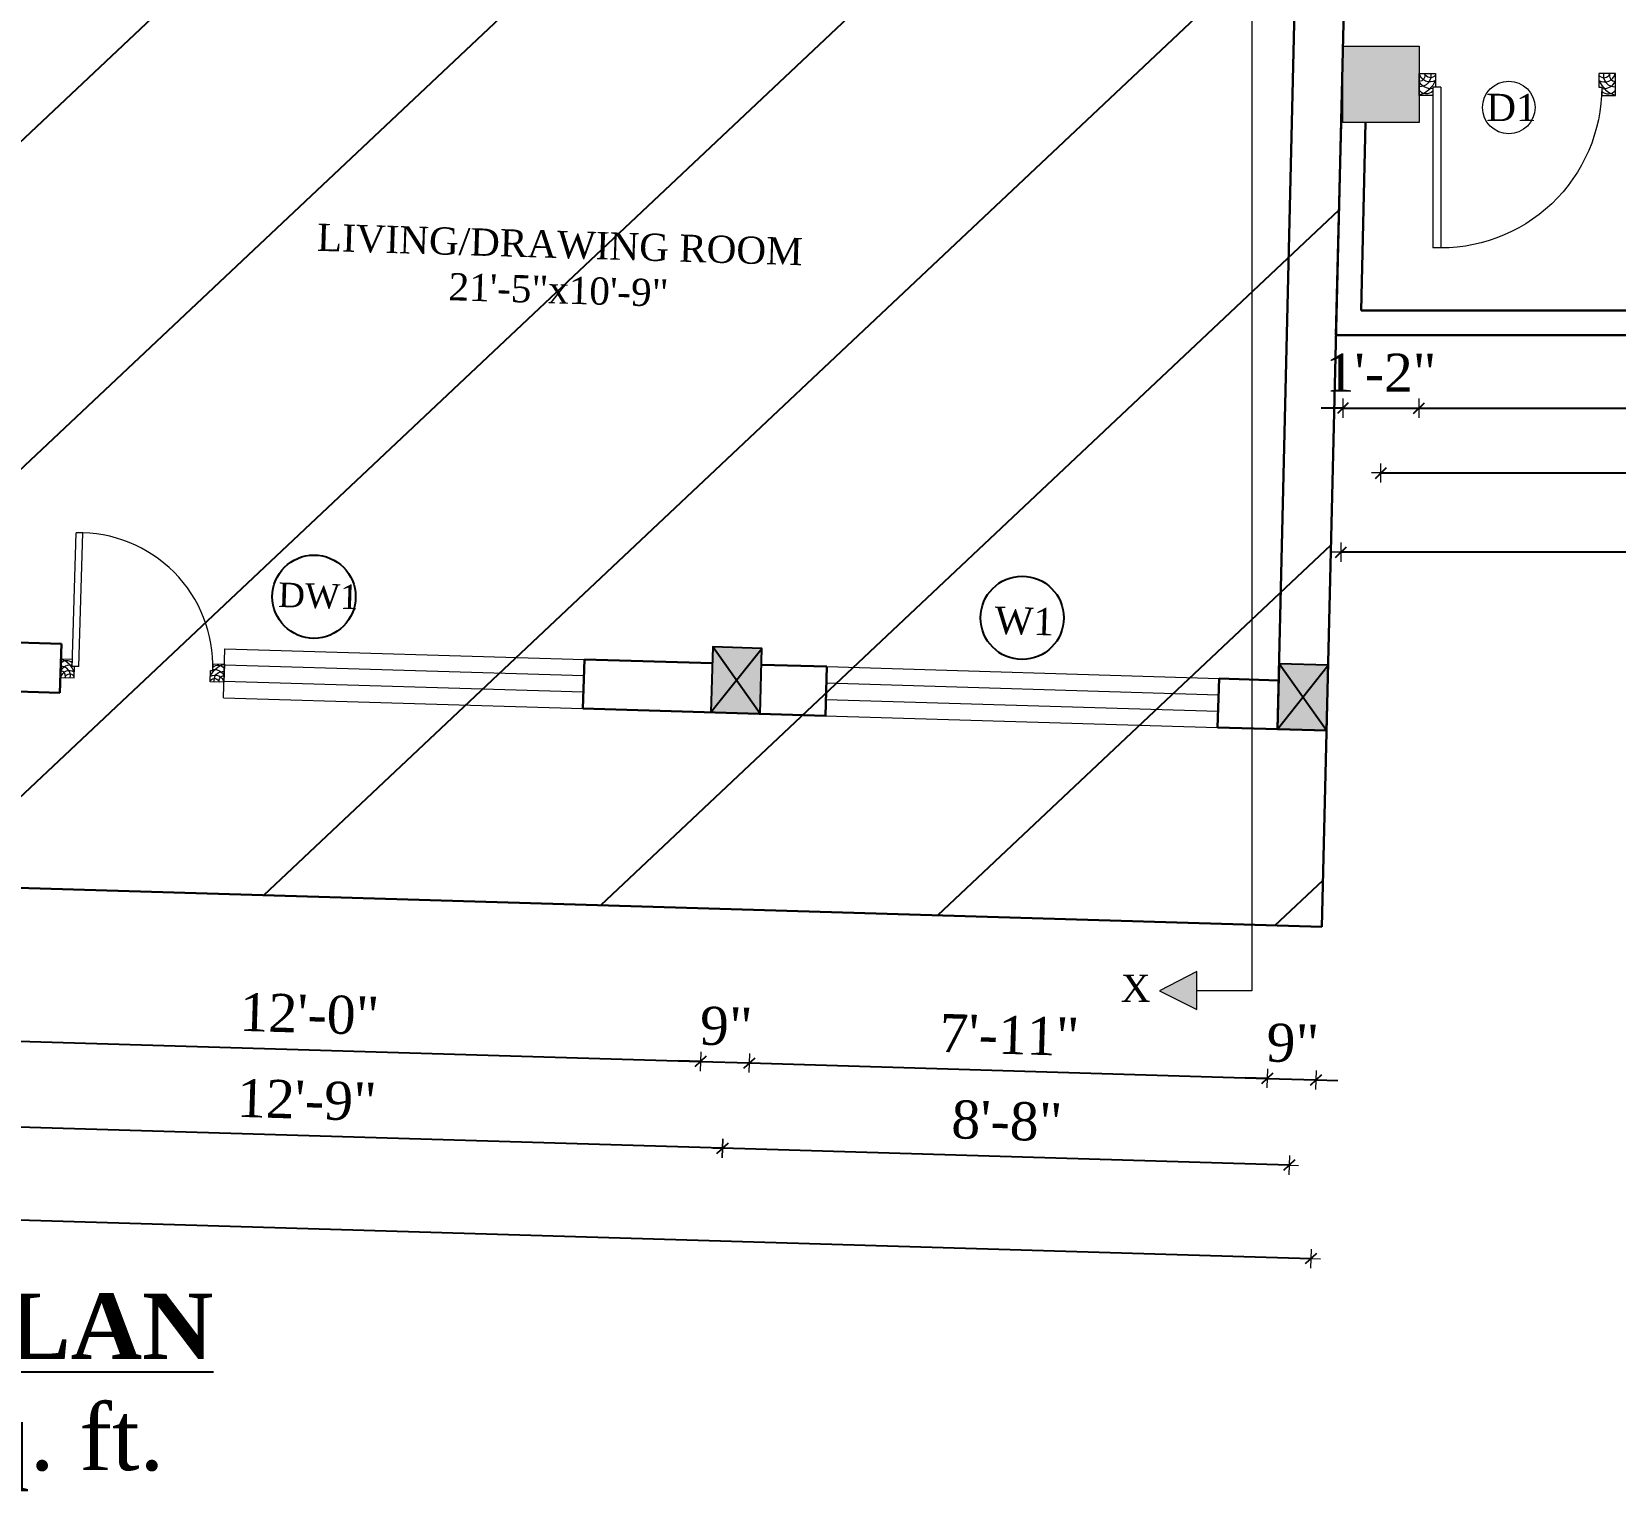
# Model space of a CAD drawing. Header units: inches. Extents: x 4069 to 291496, y -47643 to 12535.
# Drawn here: x 123471.2 to 123761.7, y -23436.3 to -23168.4 of the extents above; entities that cross this region are included whole.
import ezdxf

# ---------------------------------------------------------------- set-up
doc = ezdxf.new("R2010")
doc.units = ezdxf.units.IN
doc.header["$LTSCALE"] = 5
doc.header["$MEASUREMENT"] = 0
for name, color, linetype, lineweight in [('A-WALL', 7, 'Continuous', 9), ('Dimension', 7, 'Continuous', 18), ('DOOR', 62, 'Continuous', 0), ('Dw', 2, 'Continuous', 18)]:
    doc.layers.add(name, color=color, linetype=linetype, lineweight=lineweight)
doc.layers.add('dim line', color=7, linetype='Continuous', lineweight=15, true_color=0xfab2b2)
doc.layers.add('TEXT', color=6, linetype='Continuous')
doc.layers.add('WALL', color=7, linetype='Continuous')
doc.styles.add('ordinary', font='times.ttf')
doc.dimstyles.new('Copy of 96', dxfattribs={"dimtxt": 7, "dimasz": 4, "dimexe": 0.5, "dimexo": 0.5, "dimgap": 3, "dimtad": 1, "dimdec": 1, "dimzin": 11, "dimdsep": 46, "dimlunit": 4, "dimtxsty": 'ordinary', "dimblk": 'OBLIQUE', "dimcen": 0.09, "dimse1": 1, "dimse2": 1, "dimclrt": 6, "dimazin": 0, "dimtfac": 1, "dimtdec": 1, "dimtix": 1, "dimtmove": 2, "dimatfit": 3, "dimldrblk": 'leader', "dimfxl": 0.5, "dimfxlon": 1, "dimtolj": 1, "dimtzin": 0, "dimarcsym": 0})

# ---------------------------------------------------------------- blocks, each defined once
blk = doc.blocks.new('C1a')
at = {"color": 1, "ltscale": 5}
for p, q in [((18657.75, 4625.76), (18648.75, 4625.76)), ((18648.75, 4625.76), (18648.82, 4613.76)), ((18657.82, 4613.76), (18657.75, 4625.76)), ((18648.82, 4613.76), (18657.82, 4613.76))]:
    blk.add_line(p, q, dxfattribs=at)
blk = doc.blocks.new('A$C27B36B59')
at = {"layer": 'DOOR'}
for p, q in [((0, 4), (0, 0)), ((2.5, 4), (0, 4)), ((2.5, 2.5), (2.5, 4)), ((0, 0), (3, 0)), ((3, 2.5), (2.5, 2.5)), ((3, 0), (3, 2.5))]:
    blk.add_line(p, q, dxfattribs=at)
for centre, radius, start, end in [((-1.4, -0.54), 4.75, 22.1411, 72.838), ((1.34, 2.09), 1.64, 45.138, 144.8948), ((2.21, 0.3), 2.49, 83.3149, 152.658), ((0.13, 0.37), 2.05, 349.4875, 93.6805), ((1.96, -0.47), 2.01, 58.7447, 166.495), ((-0.06, 0.32), 1.13, 343.542, 86.947), ((2.08, -0.4), 1.17, 38.2816, 160.1519)]:
    blk.add_arc(centre, radius, start, end, dxfattribs=at)
blk = doc.blocks.new('D2')
at = {"layer": 'DOOR'}
for p, q in [((74473.95, 24047.59), (74473.95, 24018.09)), ((74473.95, 24047.59), (74475.45, 24047.59)), ((74475.45, 24047.59), (74475.45, 24018.13))]:
    blk.add_line(p, q, dxfattribs=at)
blk.add_arc((74473.95, 24047.59), 29.5, 180, 272.9146, dxfattribs=at)
at = {"layer": 'DOOR', "xscale": -1, "rotation": 180}
blk.add_blockref('A$C27B36B59', (74441.95, 24050.09), dxfattribs=at)
at = {"layer": 'DOOR', "rotation": 180}
blk.add_blockref('A$C27B36B59', (74477.95, 24050.09), dxfattribs=at)
blk = doc.blocks.new('oblique')
at = {"color": 0, "lineweight": -2}
blk.add_line((0.25, 0.25), (-0.25, -0.25), dxfattribs=at)
at = {"layer": 'dim line', "lineweight": 9}
for p, q in [((-0.4375, 0), (0.4375, 0)), ((0, 0.4375), (0, -0.4375))]:
    blk.add_line(p, q, dxfattribs=at)
blk = doc.blocks.new('*D3299')
at = {"layer": 'A-WALL', "color": 0, "lineweight": -2, "ltscale": 50, "transparency": 16777216}
blk.add_line((123701.87, -23376.41), (123597.92, -23373.31), dxfattribs=at)
at = {"layer": 'Defpoints', "color": 0, "ltscale": 50, "transparency": 16777216}
for p in [(123600.3, -23293.42), (123704.26, -23296.52), (123597.92, -23373.31)]:
    blk.add_point(p, dxfattribs=at)
at = {"layer": 'A-WALL', "color": 0, "lineweight": -2, "ltscale": 50, "transparency": 16777216, "xscale": 4, "yscale": 4, "zscale": 4}
for p, rotation in [((123597.92, -23373.31), 178.2899854279538), ((123701.87, -23376.41), 358.2899854279538)]:
    blk.add_blockref('oblique', p, dxfattribs=dict(at, rotation=rotation))
at = {"layer": 'A-WALL', "color": 6, "ltscale": 50, "transparency": 16777216, "insert": (123650.09, -23368.31), "char_height": 7, "attachment_point": 5, "rotation": 358.29, "style": 'ordinary'}
blk.add_mtext('\\A1;8\'-8"', dxfattribs=at)
blk = doc.blocks.new('_OBLIQUE')
at = {"color": 0, "linetype": 'ByBlock'}
blk.add_line((-0.5, -0.5), (0.5, 0.5), dxfattribs=at)
blk = doc.blocks.new('leader')
at = {"layer": 'Dimension'}
for p, q in [((0, -4.328), (0, 4.328)), ((-4.424, 0), (4.424, 0))]:
    blk.add_line(p, q, dxfattribs=at)
blk = doc.blocks.new('*D3300')
at = {"layer": 'A-WALL', "color": 0, "lineweight": -2, "ltscale": 50, "transparency": 16777216}
blk.add_line((123597.92, -23373.31), (123444.99, -23368.75), dxfattribs=at)
at = {"layer": 'Defpoints', "color": 0, "ltscale": 50, "transparency": 16777216}
for p in [(123447.37, -23288.85), (123600.3, -23293.42), (123444.99, -23368.75)]:
    blk.add_point(p, dxfattribs=at)
at = {"layer": 'A-WALL', "color": 0, "lineweight": -2, "ltscale": 50, "transparency": 16777216, "xscale": 4, "yscale": 4, "zscale": 4}
for p, rotation in [((123444.99, -23368.75), 178.2899854279596), ((123597.92, -23373.31), 358.2899854279596)]:
    blk.add_blockref('oblique', p, dxfattribs=dict(at, rotation=rotation))
at = {"layer": 'A-WALL', "color": 6, "ltscale": 50, "transparency": 16777216, "insert": (123521.65, -23364.46), "char_height": 7, "attachment_point": 5, "rotation": 358.29, "style": 'ordinary'}
blk.add_mtext('\\A1;12\'-9"', dxfattribs=at)
blk = doc.blocks.new('*D3303')
at = {"layer": 'A-WALL', "color": 0, "lineweight": -2, "ltscale": 50, "transparency": 16777216}
blk.add_line((123705.86, -23393.57), (123133.12, -23376.47), dxfattribs=at)
at = {"layer": 'Defpoints', "color": 0, "ltscale": 50, "transparency": 16777216}
for p in [(123136.01, -23279.56), (123708.76, -23296.66), (123133.12, -23376.47)]:
    blk.add_point(p, dxfattribs=at)
at = {"layer": 'A-WALL', "color": 0, "lineweight": -2, "ltscale": 50, "transparency": 16777216, "xscale": 4, "yscale": 4, "zscale": 4}
for p, rotation in [((123133.12, -23376.47), 178.2899854279596), ((123705.86, -23393.57), 358.2899854279596)]:
    blk.add_blockref('oblique', p, dxfattribs=dict(at, rotation=rotation))
at = {"layer": 'A-WALL', "color": 6, "ltscale": 50, "transparency": 16777216, "insert": (123419.69, -23378.45), "char_height": 7, "attachment_point": 5, "rotation": 358.29, "style": 'ordinary'}
blk.add_mtext('\\A1;47\'-9"', dxfattribs=at)
blk = doc.blocks.new('*D3328')
at = {"layer": 'A-WALL', "color": 0, "lineweight": -2, "ltscale": 50, "transparency": 16777216}
blk.add_line((123449.96, -23353.09), (123593.89, -23357.38), dxfattribs=at)
at = {"layer": 'Defpoints', "color": 0, "ltscale": 50, "transparency": 16777216}
for p in [(123451.87, -23288.99), (123595.81, -23293.29), (123593.89, -23357.38)]:
    blk.add_point(p, dxfattribs=at)
at = {"layer": 'A-WALL', "color": 0, "lineweight": -2, "ltscale": 50, "transparency": 16777216, "xscale": 4, "yscale": 4, "zscale": 4}
for p, rotation in [((123449.96, -23353.09), 178.2899854279596), ((123593.89, -23357.38), 358.2899854279596)]:
    blk.add_blockref('oblique', p, dxfattribs=dict(at, rotation=rotation))
at = {"layer": 'A-WALL', "color": 6, "ltscale": 50, "transparency": 16777216, "insert": (123522.12, -23348.68), "char_height": 7, "attachment_point": 5, "rotation": 358.29, "style": 'ordinary'}
blk.add_mtext('\\A1;12\'-0"', dxfattribs=at)
blk = doc.blocks.new('*D3329')
at = {"layer": 'A-WALL', "color": 0, "lineweight": -2, "ltscale": 50, "transparency": 16777216}
for p, q in [((123593.89, -23357.38), (123589.89, -23357.26)), ((123593.89, -23357.38), (123602.89, -23357.65)), ((123602.89, -23357.65), (123606.89, -23357.77))]:
    blk.add_line(p, q, dxfattribs=at)
at = {"layer": 'Defpoints', "color": 0, "ltscale": 50, "transparency": 16777216}
for p in [(123595.81, -23293.29), (123604.8, -23293.55), (123602.89, -23357.65)]:
    blk.add_point(p, dxfattribs=at)
at = {"layer": 'A-WALL', "color": 0, "lineweight": -2, "ltscale": 50, "transparency": 16777216, "xscale": 4, "yscale": 4, "zscale": 4}
for p, rotation in [((123593.89, -23357.38), 358.2899854279596), ((123602.89, -23357.65), 178.2899854279596)]:
    blk.add_blockref('oblique', p, dxfattribs=dict(at, rotation=rotation))
at = {"layer": 'A-WALL', "color": 6, "ltscale": 50, "transparency": 16777216, "insert": (123598.59, -23350.95), "char_height": 7, "attachment_point": 5, "rotation": 358.29, "style": 'ordinary'}
blk.add_mtext('\\A1;9"', dxfattribs=at)
blk = doc.blocks.new('*D3330')
at = {"layer": 'A-WALL', "color": 0, "lineweight": -2, "ltscale": 50, "transparency": 16777216}
blk.add_line((123602.89, -23357.65), (123697.85, -23360.49), dxfattribs=at)
at = {"layer": 'Defpoints', "color": 0, "ltscale": 50, "transparency": 16777216}
for p in [(123604.8, -23293.55), (123699.76, -23296.39), (123697.85, -23360.49)]:
    blk.add_point(p, dxfattribs=at)
at = {"layer": 'A-WALL', "color": 0, "lineweight": -2, "ltscale": 50, "transparency": 16777216, "xscale": 4, "yscale": 4, "zscale": 4}
for p, rotation in [((123602.89, -23357.65), 178.2899854279596), ((123697.85, -23360.49), 358.2899854279596)]:
    blk.add_blockref('oblique', p, dxfattribs=dict(at, rotation=rotation))
at = {"layer": 'A-WALL', "color": 6, "ltscale": 50, "transparency": 16777216, "insert": (123650.56, -23352.5), "char_height": 7, "attachment_point": 5, "rotation": 358.29, "style": 'ordinary'}
blk.add_mtext('\\A1;7\'-11"', dxfattribs=at)
blk = doc.blocks.new('*D3331')
at = {"layer": 'A-WALL', "color": 0, "lineweight": -2, "ltscale": 50, "transparency": 16777216}
for p, q in [((123697.85, -23360.49), (123693.85, -23360.37)), ((123697.85, -23360.49), (123706.84, -23360.76)), ((123706.84, -23360.76), (123710.84, -23360.88))]:
    blk.add_line(p, q, dxfattribs=at)
at = {"layer": 'Defpoints', "color": 0, "ltscale": 50, "transparency": 16777216}
for p in [(123699.76, -23296.39), (123708.76, -23296.66), (123706.84, -23360.76)]:
    blk.add_point(p, dxfattribs=at)
at = {"layer": 'A-WALL', "color": 0, "lineweight": -2, "ltscale": 50, "transparency": 16777216, "xscale": 4, "yscale": 4, "zscale": 4}
for p, rotation in [((123697.85, -23360.49), 358.2899854279596), ((123706.84, -23360.76), 178.2899854279596)]:
    blk.add_blockref('oblique', p, dxfattribs=dict(at, rotation=rotation))
at = {"layer": 'A-WALL', "color": 6, "ltscale": 50, "transparency": 16777216, "insert": (123702.54, -23354.05), "char_height": 7, "attachment_point": 5, "rotation": 358.29, "style": 'ordinary'}
blk.add_mtext('\\A1;9"', dxfattribs=at)
blk = doc.blocks.new('x-x')
at = {"ltscale": 5}
for points in [[(11364.03, -701.52), (11364.03, -694.51), (11357.15, -698.09)], [(11364.03, -1135.52), (11364.03, -1128.51), (11357.15, -1132.09)]]:
    blk.add_hatch(color=256, dxfattribs=at).paths.add_polyline_path(points)
for p, q in [((11364.03, -694.51), (11357.15, -698.09)), ((11364.03, -701.52), (11364.03, -694.51)), ((11357.15, -698.09), (11364.03, -701.52)), ((11374.13, -698.09), (11364.03, -698.09)), ((11374.13, -698.09), (11374.13, -1132.09)), ((11364.03, -1128.51), (11357.15, -1132.09)), ((11364.03, -1135.52), (11364.03, -1128.51)), ((11357.15, -1132.09), (11364.03, -1135.52)), ((11374.13, -1132.09), (11364.03, -1132.09))]:
    blk.add_line(p, q, dxfattribs=at)
at = {"layer": 'A-WALL', "color": 1, "ltscale": 5}
blk.add_line((11374.13, -1120.09), (11374.13, -1132.09), dxfattribs=at)
at = {"layer": 'TEXT', "style": 'ordinary'}
for p in [(11350.08, -700.97), (11350.08, -1134.1)]:
    blk.add_text('X', height=5, dxfattribs=at).set_placement(p)
blk = doc.blocks.new('*D5078')
at = {"layer": 'A-WALL', "color": 0, "lineweight": -2, "ltscale": 5, "transparency": 16777216}
blk.add_line((124140.39, -23185.07), (124140.39, -23284.66), dxfattribs=at)
at = {"layer": 'Defpoints', "color": 0, "ltscale": 5, "transparency": 16777216}
for p in [(124078.52, -23185.07), (123709.04, -23284.66), (124140.39, -23284.66)]:
    blk.add_point(p, dxfattribs=at)
at = {"layer": 'A-WALL', "color": 0, "lineweight": -2, "ltscale": 5, "transparency": 16777216, "xscale": 4, "yscale": 4, "zscale": 4}
for p, rotation in [((124140.39, -23185.07), 90), ((124140.39, -23284.66), 270)]:
    blk.add_blockref('oblique', p, dxfattribs=dict(at, rotation=rotation))
at = {"layer": 'A-WALL', "color": 6, "ltscale": 5, "transparency": 16777216, "insert": (124133.82, -23234.86), "char_height": 7, "attachment_point": 5, "rotation": 90, "style": 'ordinary'}
blk.add_mtext('\\A1;8\'-4"', dxfattribs=at)
blk = doc.blocks.new('*D5079')
at = {"layer": 'A-WALL', "color": 0, "lineweight": -2, "ltscale": 5, "transparency": 16777216}
for p, q in [((124140.39, -23284.66), (124140.39, -23280.66)), ((124140.39, -23284.66), (124140.39, -23296.66)), ((124140.39, -23296.66), (124140.39, -23300.66))]:
    blk.add_line(p, q, dxfattribs=at)
at = {"layer": 'Defpoints', "color": 0, "ltscale": 5, "transparency": 16777216}
for p in [(123709.04, -23284.66), (123708.76, -23296.66), (124140.39, -23296.66)]:
    blk.add_point(p, dxfattribs=at)
at = {"layer": 'A-WALL', "color": 0, "lineweight": -2, "ltscale": 5, "transparency": 16777216, "xscale": 4, "yscale": 4, "zscale": 4}
for p, rotation in [((124140.39, -23284.66), 270), ((124140.39, -23296.66), 90)]:
    blk.add_blockref('oblique', p, dxfattribs=dict(at, rotation=rotation))
at = {"layer": 'A-WALL', "color": 6, "ltscale": 5, "transparency": 16777216, "insert": (124133.82, -23290.66), "char_height": 7, "attachment_point": 5, "rotation": 90, "style": 'ordinary'}
blk.add_mtext('\\A1;1\'-0"', dxfattribs=at)
blk = doc.blocks.new('*D5080')
at = {"layer": 'A-WALL', "color": 0, "lineweight": -2, "ltscale": 5, "transparency": 16777216}
blk.add_line((124155.34, -23178.07), (124155.34, -23290.52), dxfattribs=at)
at = {"layer": 'Defpoints', "color": 0, "ltscale": 5, "transparency": 16777216}
for p in [(124071.52, -23178.07), (123704.4, -23290.52), (124155.34, -23290.52)]:
    blk.add_point(p, dxfattribs=at)
at = {"layer": 'A-WALL', "color": 0, "lineweight": -2, "ltscale": 5, "transparency": 16777216, "xscale": 4, "yscale": 4, "zscale": 4}
for p, rotation in [((124155.34, -23178.07), 90), ((124155.34, -23290.52), 270)]:
    blk.add_blockref('oblique', p, dxfattribs=dict(at, rotation=rotation))
at = {"layer": 'A-WALL', "color": 6, "ltscale": 5, "transparency": 16777216, "insert": (124148.77, -23234.3), "char_height": 7, "attachment_point": 5, "rotation": 90, "style": 'ordinary'}
blk.add_mtext('\\A1;9\'-4"', dxfattribs=at)
blk = doc.blocks.new('*D5081')
at = {"layer": 'A-WALL', "color": 0, "lineweight": -2, "ltscale": 5, "transparency": 16777216}
blk.add_line((124169.3, -23185.07), (124169.3, -23296.66), dxfattribs=at)
at = {"layer": 'Defpoints', "color": 0, "ltscale": 5, "transparency": 16777216}
for p in [(124078.52, -23185.07), (123708.76, -23296.66), (124169.3, -23296.66)]:
    blk.add_point(p, dxfattribs=at)
at = {"layer": 'A-WALL', "color": 0, "lineweight": -2, "ltscale": 5, "transparency": 16777216, "xscale": 4, "yscale": 4, "zscale": 4}
for p, rotation in [((124169.3, -23185.07), 90), ((124169.3, -23296.66), 270)]:
    blk.add_blockref('oblique', p, dxfattribs=dict(at, rotation=rotation))
at = {"layer": 'A-WALL', "color": 6, "ltscale": 5, "transparency": 16777216, "insert": (124162.73, -23240.86), "char_height": 7, "attachment_point": 5, "rotation": 90, "style": 'ordinary'}
blk.add_mtext('\\A1;9\'-4"', dxfattribs=at)
blk = doc.blocks.new('*D5082')
at = {"layer": 'A-WALL', "color": 0, "lineweight": -2, "ltscale": 50, "transparency": 16777216}
for p, q in [((123711.73, -23237.47), (123707.73, -23237.47)), ((123711.73, -23237.47), (123725.73, -23237.47)), ((123725.73, -23237.47), (123729.73, -23237.47))]:
    blk.add_line(p, q, dxfattribs=at)
at = {"layer": 'Defpoints', "color": 0, "ltscale": 50, "transparency": 16777216}
for p in [(123711.73, -23185.07), (123725.73, -23185.07), (123725.73, -23237.47)]:
    blk.add_point(p, dxfattribs=at)
at = {"layer": 'A-WALL', "color": 0, "lineweight": -2, "ltscale": 50, "transparency": 16777216, "xscale": 4, "yscale": 4, "zscale": 4}
blk.add_blockref('oblique', (123711.73, -23237.47), dxfattribs=at)
at = {"layer": 'A-WALL', "color": 0, "lineweight": -2, "ltscale": 50, "transparency": 16777216, "xscale": 4, "yscale": 4, "zscale": 4, "rotation": 180}
blk.add_blockref('oblique', (123725.73, -23237.47), dxfattribs=at)
at = {"layer": 'A-WALL', "color": 6, "ltscale": 50, "transparency": 16777216, "insert": (123718.73, -23230.97), "char_height": 7, "attachment_point": 5, "style": 'ordinary'}
blk.add_mtext('\\A1;1\'-2"', dxfattribs=at)
blk = doc.blocks.new('*D5083')
at = {"layer": 'A-WALL', "color": 0, "lineweight": -2, "ltscale": 5, "transparency": 16777216}
blk.add_line((123725.73, -23237.47), (123835.94, -23237.47), dxfattribs=at)
at = {"layer": 'Defpoints', "color": 0, "ltscale": 5, "transparency": 16777216}
for p in [(123725.73, -23185.07), (123835.94, -23185.07), (123835.94, -23237.47)]:
    blk.add_point(p, dxfattribs=at)
at = {"layer": 'A-WALL', "color": 0, "lineweight": -2, "ltscale": 5, "transparency": 16777216, "xscale": 4, "yscale": 4, "zscale": 4, "rotation": 180}
blk.add_blockref('oblique', (123725.73, -23237.47), dxfattribs=at)
at = {"layer": 'A-WALL', "color": 0, "lineweight": -2, "ltscale": 5, "transparency": 16777216, "xscale": 4, "yscale": 4, "zscale": 4}
blk.add_blockref('oblique', (123835.94, -23237.47), dxfattribs=at)
at = {"layer": 'A-WALL', "color": 6, "ltscale": 5, "transparency": 16777216, "insert": (123780.84, -23230.9), "char_height": 7, "attachment_point": 5, "style": 'ordinary'}
blk.add_mtext('\\A1;9\'-2"', dxfattribs=at)
blk = doc.blocks.new('*D5092')
at = {"layer": 'A-WALL', "color": 0, "lineweight": -2, "ltscale": 5, "transparency": 16777216}
blk.add_line((123718.73, -23249.37), (123842.94, -23249.37), dxfattribs=at)
at = {"layer": 'Defpoints', "color": 0, "ltscale": 5, "transparency": 16777216}
for p in [(123718.73, -23178.07), (123842.94, -23178.07), (123842.94, -23249.37)]:
    blk.add_point(p, dxfattribs=at)
at = {"layer": 'A-WALL', "color": 0, "lineweight": -2, "ltscale": 5, "transparency": 16777216, "xscale": 4, "yscale": 4, "zscale": 4, "rotation": 180}
blk.add_blockref('oblique', (123718.73, -23249.37), dxfattribs=at)
at = {"layer": 'A-WALL', "color": 0, "lineweight": -2, "ltscale": 5, "transparency": 16777216, "xscale": 4, "yscale": 4, "zscale": 4}
blk.add_blockref('oblique', (123842.94, -23249.37), dxfattribs=at)
at = {"layer": 'A-WALL', "color": 6, "ltscale": 5, "transparency": 16777216, "insert": (123780.84, -23242.81), "char_height": 7, "attachment_point": 5, "style": 'ordinary'}
blk.add_mtext('\\A1;10\'-4"', dxfattribs=at)
blk = doc.blocks.new('*D5096')
at = {"layer": 'A-WALL', "color": 0, "lineweight": -2, "ltscale": 5, "transparency": 16777216}
blk.add_line((124078.2, -23263.91), (123711.4, -23263.91), dxfattribs=at)
at = {"layer": 'Defpoints', "color": 0, "ltscale": 5, "transparency": 16777216}
for p in [(123711.4, -23185.07), (124078.2, -23185.07), (123711.4, -23263.91)]:
    blk.add_point(p, dxfattribs=at)
at = {"layer": 'A-WALL', "color": 0, "lineweight": -2, "ltscale": 5, "transparency": 16777216, "xscale": 4, "yscale": 4, "zscale": 4, "rotation": 180}
blk.add_blockref('oblique', (123711.4, -23263.91), dxfattribs=at)
at = {"layer": 'A-WALL', "color": 0, "lineweight": -2, "ltscale": 5, "transparency": 16777216, "xscale": 4, "yscale": 4, "zscale": 4}
blk.add_blockref('oblique', (124078.2, -23263.91), dxfattribs=at)
at = {"layer": 'A-WALL', "color": 6, "ltscale": 5, "transparency": 16777216, "insert": (123894.8, -23257.34), "char_height": 7, "attachment_point": 5, "style": 'ordinary'}
blk.add_mtext('\\A1;30\'-7"', dxfattribs=at)

msp = doc.modelspace()

# ---------------------------------------------------------------- hatches: boundary and pattern name
at = {"layer": 'WALL', "linetype": 'ByBlock', "ltscale": 5, "true_color": 0xf8991e}
h = msp.add_hatch(dxfattribs=at)
h.set_pattern_fill('ANSI31', color=30, scale=350, angle=-1.7100146)
h.set_pattern_definition([(43.29, (116782.197, -19810.906), (-29.99899, 31.8453), [])])
h.paths.add_polyline_path([(123114.50414, -23314.93247), (123359.43897, -22912.06214), (123717.72733, -22922.75857), (123707.90248, -23332.64793)])
h = msp.add_hatch(color=30, dxfattribs=at)
h.dxf.hatch_style = 1
h.paths.add_polyline_path([(123711.73188, -23171.06555), (123711.73188, -23185.06555), (123725.73188, -23185.06555), (123725.73188, -23171.06555)])
h = msp.add_hatch(color=30, dxfattribs=at)
h.dxf.hatch_style = 1
h.paths.add_polyline_path([(123600.48271, -23287.42228), (123595.80567, -23293.28532), (123604.80166, -23293.55389)])
h.paths.add_polyline_path([(123604.80166, -23293.55389), (123605.15975, -23281.55924), (123600.48271, -23287.42228)])
h.paths.add_polyline_path([(123600.48271, -23287.42228), (123605.15975, -23281.55924), (123596.16376, -23281.29067)])
h.paths.add_polyline_path([(123596.16376, -23281.29067), (123595.80567, -23293.28532), (123600.48271, -23287.42228)])
h = msp.add_hatch(color=30, dxfattribs=at)
h.dxf.hatch_style = 1
h.paths.add_polyline_path([(123708.75543, -23296.65735), (123704.39951, -23290.52464), (123699.75927, -23296.38878)])
h.paths.add_polyline_path([(123708.75543, -23296.65735), (123709.03975, -23284.66049), (123704.39951, -23290.52464)])
h.paths.add_polyline_path([(123709.03975, -23284.66049), (123700.04359, -23284.39192), (123704.39951, -23290.52464)])
h.paths.add_polyline_path([(123704.39951, -23290.52464), (123700.04359, -23284.39192), (123699.75927, -23296.38878)])

# ---------------------------------------------------------------- linework, layer by layer
at = {"color": 1, "ltscale": 5}
for p, q in [((123595.80567, -23293.28532), (123605.15975, -23281.55924)), ((123604.80166, -23293.55389), (123596.16376, -23281.29067)), ((123699.75927, -23296.38878), (123709.03975, -23284.66049)), ((123708.75543, -23296.65735), (123700.04359, -23284.39192))]:
    msp.add_line(p, q, dxfattribs=at)
at = {"layer": 'A-WALL', "lineweight": 30}
for p, q in [((123699.75927, -23296.38878), (123703.14739, -23153.42622)), ((123707.90248, -23332.64793), (123712.14355, -23153.69479)), ((123711.40009, -23185.06555), (123710.47581, -23224.06555)), ((123715.90135, -23185.06555), (123715.08372, -23219.56555)), ((124050.86782, -23219.56555), (123715.08372, -23219.56555)), ((124053.31774, -23224.06555), (123710.47581, -23224.06555)), ((123452.13837, -23279.99223), (123476.62754, -23280.72334)), ((123476.35897, -23289.71933), (123476.62754, -23280.72334)), ((123572.31622, -23292.58406), (123572.58479, -23283.58807)), ((123572.58479, -23283.58807), (123596.07424, -23284.28933)), ((123605.07023, -23284.5579), (123617.06497, -23284.91599)), ((123616.7964, -23293.91199), (123617.06497, -23284.91599)), ((123419.38436, -23288.0184), (123476.35897, -23289.71933)), ((123688.76434, -23296.06053), (123689.03291, -23287.06454)), ((123689.03291, -23287.06454), (123699.97119, -23287.44682)), ((123572.31622, -23292.58406), (123616.7964, -23293.91199)), ((123688.76434, -23296.06053), (123708.75543, -23296.65735)), ((123114.50414, -23314.93247), (123707.90248, -23332.64793))]:
    msp.add_line(p, q, dxfattribs=at)
at = {"layer": 'A-WALL', "ltscale": 5}
msp.add_lwpolyline([(123711.73188, -23171.06555), (123725.73188, -23171.06555), (123725.73188, -23185.06555), (123711.73188, -23185.06555)], close=True, dxfattribs=at)
msp.add_circle((123742.17948, -23182.29259), 4.82435, dxfattribs=at)
at = {"layer": 'Dw', "color": 3}
for p, q in [((123506.34561, -23290.61456), (123506.61418, -23281.61857)), ((123506.61418, -23281.61857), (123572.58479, -23283.58807)), ((123572.49527, -23286.58674), (123506.52466, -23284.61723)), ((123617.06497, -23284.91599), (123689.03291, -23287.06454)), ((123572.40574, -23289.5854), (123506.43514, -23287.6159)), ((123616.95257, -23287.91386), (123688.9205, -23290.06241)), ((123616.95257, -23287.91386), (123688.9205, -23290.06241)), ((123506.34561, -23290.61456), (123572.31622, -23292.58406)), ((123616.86304, -23290.91252), (123688.83098, -23293.06107)), ((123616.77352, -23293.9113), (123688.74145, -23296.05985))]:
    msp.add_line(p, q, dxfattribs=at)
at = {"layer": 'TEXT'}
for centre in [(123522.96002, -23272.07759), (123652.90169, -23275.9569)]:
    msp.add_circle(centre, 7.64038, dxfattribs=at)
at = {"layer": 'WALL', "color": 2, "linetype": 'ByBlock', "ltscale": 5}
for points in [[(123595.80567, -23293.28532), (123604.80166, -23293.55389), (123605.15975, -23281.55924), (123596.16376, -23281.29067)], [(123700.04359, -23284.39192), (123699.75927, -23296.38878), (123708.75543, -23296.65735), (123709.03975, -23284.66049)]]:
    msp.add_lwpolyline(points, close=True, dxfattribs=at)

# ---------------------------------------------------------------- block references
at = {"layer": 'A-WALL', "color": 1}
msp.add_blockref('x-x', (112320.92354, -22212.34178), dxfattribs=at)
at = {"layer": 'WALL', "color": 2, "linetype": 'ByBlock', "xscale": -1, "rotation": 359.9999999998169}
msp.add_blockref('D2', (198203.6831, -47226.15347), dxfattribs=at)
at = {"layer": 'WALL', "color": 2, "linetype": 'ByBlock', "xscale": 0.8332999999984168, "yscale": 0.8333000000002357, "zscale": 0.8333, "rotation": 178.2899854279543}
msp.add_blockref('D2', (186109.32207, -5106.87748), dxfattribs=at)
at = {"layer": 'WALL', "color": 2, "linetype": 'ByBlock', "ltscale": 5, "rotation": 358.2899854279544}
msp.add_blockref('C1a', (104921.56632, -27351.59471), dxfattribs=at)

# ---------------------------------------------------------------- texts
at = {"layer": 'TEXT', "style": 'ordinary'}
msp.add_text('D1', height=5, dxfattribs=at).set_placement((123738.05547, -23184.78718))
for s, height, p in [('DW1', 4.5, (123516.33982, -23273.95259)), ('W1', 5, (123647.7795, -23278.86947))]:
    msp.add_text(s, height=height, rotation=358.2903735, dxfattribs=at).set_placement(p)
at = {"layer": 'TEXT', "insert": (123567.75541, -23218.33233), "char_height": 5, "attachment_point": 8, "rotation": 358.2895973, "style": 'ordinary'}
msp.add_mtext_dynamic_manual_height_columns('LIVING/DRAWING ROOM\\P21\'-5"x10\'-9"', width=101.5687276, gutter_width=1720.71691, heights=[0], dxfattribs=at)
at = {"layer": 'TEXT', "char_height": 12, "width": 219.8150831, "attachment_point": 8, "style": 'ordinary'}
for s, insert in [('{\\fTimes New Roman|b1|i0|c0|p18;\\LTHIRD FLOOR PLAN}', (123413.36287, -23412.14146)), ('AREA = 1433.72 sq. ft.', (123409.05633, -23436.26444))]:
    msp.add_mtext(s, dxfattribs=dict(at, insert=insert))

# ---------------------------------------------------------------- dimensions: what is measured, and where the dimension line sits
at = {"layer": 'A-WALL', "ltscale": 5}
for base, p1, p2, picture, middle in [((124155.34327, -23290.52464), (124071.5188, -23178.06555), (123704.39951, -23290.52464), '*D5080', (124148.77261, -23234.2951)), ((124169.2966, -23296.65735), (124078.5188, -23185.06555), (123708.75543, -23296.65735), '*D5081', (124162.72594, -23240.86145)), ((124140.38528, -23284.66049), (124078.5188, -23185.06555), (123709.03975, -23284.66049), '*D5078', (124133.82472, -23234.86302)), ((124140.38528, -23296.65735), (123709.03975, -23284.66049), (123708.75543, -23296.65735), '*D5079', (124133.82472, -23290.65892))]:
    dim = msp.add_linear_dim(base=base, p1=p1, p2=p2, angle=90, dimstyle='Copy of 96', override={"dimdec": 0, "dimblk": 'oblique', "dimtdec": 0, "dimarcsym": 1}, dxfattribs=at)
    dim.commit()
    dim.dimension.update_dxf_attribs({"geometry": picture, "text_midpoint": middle})
for base, p1, p2, picture, middle in [((123842.94274, -23249.36771), (123718.73188, -23178.06555), (123842.94274, -23178.06555), '*D5092', (123780.83731, -23242.80714)), ((123711.40009, -23263.91185), (124078.19571, -23185.06555), (123711.40009, -23185.06555), '*D5096', (123894.7979, -23257.34119)), ((123835.94274, -23237.46934), (123725.73188, -23185.06555), (123835.94274, -23185.06555), '*D5083', (123780.83731, -23230.89869))]:
    dim = msp.add_linear_dim(base=base, p1=p1, p2=p2, dimstyle='Copy of 96', override={"dimdec": 0, "dimblk": 'oblique', "dimtdec": 0, "dimarcsym": 1}, dxfattribs=at)
    dim.commit()
    dim.dimension.update_dxf_attribs({"geometry": picture, "text_midpoint": middle})
at = {"layer": 'A-WALL', "ltscale": 50}
dim = msp.add_linear_dim(base=(123725.73188, -23237.46934), p1=(123711.73188, -23185.06555), p2=(123725.73188, -23185.06555), dimstyle='Copy of 96', override={"dimdec": 0, "dimblk": 'oblique', "dimtdec": 0, "dimarcsym": 1}, dxfattribs=at)
dim.commit()
dim.dimension.update_dxf_attribs({"geometry": '*D5082', "text_midpoint": (123718.73188, -23230.96934)})
for base, p1, p2, picture, middle in [((123133.11745, -23376.46803), (123708.75543, -23296.65735), (123136.01061, -23279.55849), '*D3303', (123419.68594, -23378.44973)), ((123444.98669, -23368.74586), (123600.30367, -23293.41961), (123447.3718, -23288.85394), '*D3300', (123521.6487, -23364.46096)), ((123593.89207, -23357.38361), (123451.8698, -23288.98823), (123595.80567, -23293.28532), '*D3328', (123522.1199, -23348.67742)), ((123602.88806, -23357.65218), (123595.80567, -23293.28532), (123604.80166, -23293.55389), '*D3329', (123598.58614, -23350.95017)), ((123697.84566, -23360.48707), (123604.80166, -23293.55389), (123699.75927, -23296.38878), '*D3330', (123650.56294, -23352.5019)), ((123706.84183, -23360.75564), (123699.75927, -23296.38878), (123708.75543, -23296.65735), '*D3331', (123702.53982, -23354.05363))]:
    dim = msp.add_linear_dim(base=base, p1=p1, p2=p2, angle=358.2899854, dimstyle='Copy of 96', override={"dimdec": 0, "dimblk": 'oblique', "dimtdec": 0, "dimarcsym": 1}, dxfattribs=at)
    dim.commit()
    dim.dimension.update_dxf_attribs({"geometry": picture, "text_midpoint": middle})
dim = msp.add_aligned_dim(p1=(123704.25735, -23296.52307), p2=(123600.30367, -23293.41961), distance=79.92751, dimstyle='Copy of 96', override={"dimdec": 0, "dimblk": 'oblique', "dimtdec": 0, "dimarcsym": 1}, dxfattribs=at)
dim.commit()
dim.dimension.update_dxf_attribs({"geometry": '*D3299', "text_midpoint": (123650.09117, -23368.30561)})

doc.saveas('drawing.dxf')
